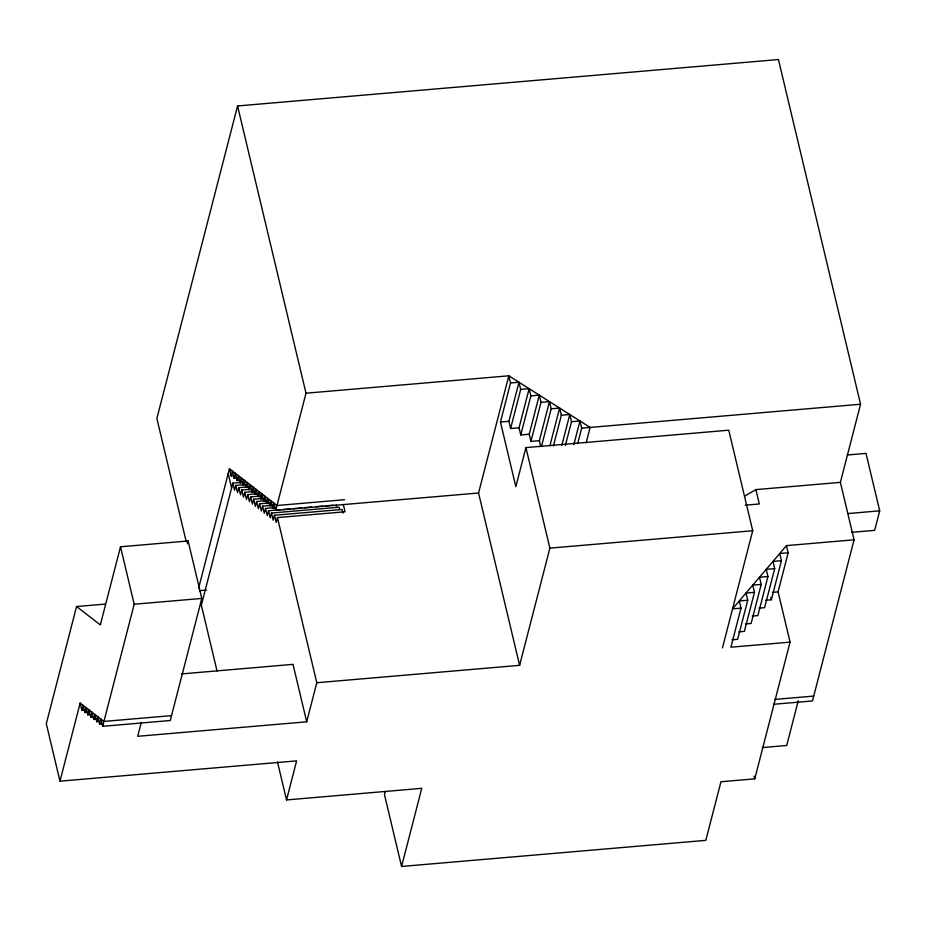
<?xml version="1.0" encoding="UTF-8"?>
<svg xmlns="http://www.w3.org/2000/svg" width="926" height="926" viewBox="0 0 926 926"><rect width="100%" height="100%" fill="white"/><g stroke="black" fill="none" stroke-linecap="round" stroke-linejoin="round"><path stroke-width="1.39" d="M105.332 604.065L76.557 606.53L46.3 723.727L59.982 781.174L296.621 760.871L286.539 799.937L421.758 788.327L401.583 866.458L705.82 840.357L720.949 781.752L754.759 778.859L790.063 642.123L778.083 591.864L788.165 552.799L786.463 545.611L854.073 539.812L840.38 482.365L860.555 404.234L778.442 59.542L237.565 105.958L156.876 418.471L186.242 541.779M59.982 781.174L80.157 703.042L103.932 721.423L171.541 715.624M102.578 723.762L99.695 724.016L100.957 719.132L102.67 726.308L170.28 720.509L201.799 598.428L188.117 540.981L120.507 546.78L100.332 624.911L76.557 606.53M84.741 709.976L81.87 710.23L83.132 705.346L84.845 712.522L87.715 712.279M84.845 712.522L86.106 707.638L87.808 714.826L90.69 714.571M87.808 714.826L89.07 709.941L90.783 717.118L93.665 716.874M90.783 717.118L92.044 712.233L93.757 719.421L96.628 719.166M93.757 719.421L95.019 714.536L96.732 721.713L99.603 721.47M96.732 721.713L97.982 716.828L99.695 724.016M102.67 726.308L134.189 604.238L120.507 546.78M141.284 722.361L137.685 736.309L306.703 721.805L316.796 682.74L277.441 517.576L345.051 511.777L343.338 504.589M187.388 543.77L188.117 540.981M198.65 588.033L229.451 468.741L276.99 505.503L344.599 499.704M234.035 475.675L231.164 475.918L232.426 471.033L234.128 478.221L237.01 477.978M242.936 482.238L232.866 483.106L201.347 605.176L217.008 670.887M234.128 478.221L235.389 473.336L237.102 480.513L239.984 480.27M243.04 484.784L235.841 485.398L234.579 490.282L232.866 483.106M237.102 480.513L238.364 475.628L240.077 482.816L242.948 482.573M248.886 486.833L238.815 487.701L237.554 492.586L235.841 485.398M240.077 482.816L241.339 477.932L243.052 485.108L245.922 484.865M248.978 489.379L241.79 489.993L240.529 494.878L238.815 487.701M243.052 485.108L244.314 480.224L246.015 487.412L248.897 487.157M254.824 491.428L244.753 492.296L243.492 497.181L241.79 489.993M246.015 487.412L247.277 482.527L248.99 489.704L251.872 489.46M254.916 493.975L247.728 494.588L246.466 499.473L244.753 492.296M248.99 489.704L250.251 484.819L251.965 492.007L254.835 491.752M260.773 496.023L250.703 496.892L249.441 501.776L247.728 494.588M251.965 492.007L253.226 487.122L254.939 494.299L257.81 494.056M262.301 498.454L253.666 499.183L252.416 504.068L250.703 496.892M254.939 494.299L256.201 489.414L257.903 496.591L260.785 496.348M266.711 500.619L256.641 501.487L255.379 506.372L253.666 499.183M257.903 496.591L259.164 491.706L260.877 498.894L263.76 498.639M266.804 503.165L259.616 503.79L258.354 508.663L256.641 501.487M260.877 498.894L262.139 494.021L263.852 501.197L266.723 500.954M272.661 505.249L262.59 506.117L261.329 510.99L259.616 503.79M263.852 501.197L265.102 496.313L266.815 503.501L269.697 503.246M274.177 507.668L265.554 508.409L264.292 513.282L262.59 506.117M266.815 503.501L268.077 498.616L269.79 505.793L272.672 505.55M280.034 509.751L268.528 510.735L267.267 515.608L265.554 508.409M269.79 505.793L271.052 500.908L272.765 508.096L275.635 507.842M339.668 509.601L339.101 507.228L271.492 513.027L270.23 517.9L268.528 510.735M272.765 508.096L274.027 503.212L275.728 510.388L478.557 492.991L508.825 375.794L590.117 427.442L586.158 442.79M342.933 513.073L342.064 509.462L274.455 515.261L273.193 520.169L271.492 513.027M275.728 510.388L305.997 393.203L237.565 105.958M277.441 517.576L276.179 522.484L274.455 515.261M385.193 791.857L384.475 794.647L401.583 866.458M722.454 647.934L752.711 530.737L728.762 430.196L525.933 447.605L515.84 486.671L500.445 422.036L510.527 382.97L508.825 375.794L305.997 393.203M510.608 428.495L520.69 389.429L529.14 388.7L519.058 427.766L510.608 428.495L508.895 421.318L518.988 382.253L510.527 382.97M530.853 395.888L539.302 395.159L529.221 434.225L520.771 434.954L530.853 395.888L529.14 388.7M541.015 402.335L549.465 401.618L539.383 440.683L530.934 441.401L541.015 402.335L539.302 395.159M541.455 446.471L551.178 408.794L549.465 401.618M549.905 445.742L559.628 408.077L551.178 408.794M553.412 445.95L561.341 415.253L559.628 408.077M561.862 445.221L569.791 414.524L561.341 415.253M565.381 445.429L571.504 421.712L569.791 414.524M573.831 444.7L579.954 420.983L571.504 421.712M316.796 682.74L519.625 665.331L549.882 548.134L525.933 447.605M577.708 443.508L581.667 428.159L579.954 420.983M788.165 552.799L779.715 553.516L781.428 560.705L772.978 561.422L774.692 568.61L766.242 569.328L767.943 576.516L759.494 577.234L761.207 584.422L752.757 585.139L754.47 592.327L746.02 593.057L747.733 600.233L739.272 600.962L740.985 608.139L730.903 647.205L790.063 642.123M747.733 600.233L737.64 639.299L732.003 639.785M754.47 592.327L744.377 631.393L738.751 631.879M761.207 584.422L751.125 623.487L745.488 623.974M767.943 576.516L757.862 615.582L752.225 616.056M774.692 568.61L764.598 607.676L758.973 608.15M765.709 600.245L771.346 599.77L781.428 560.705M798.235 700.832L786.706 745.476L762.225 747.583M854.073 539.812L812.461 700.959L773.627 704.292M847.313 454.99L866.018 453.381L879.7 510.828L874.653 530.366L851.642 532.334M786.463 545.611L732.535 608.868L740.985 608.139M744.608 496.116L755.871 489.611L840.38 482.365M500.445 422.036L508.895 421.318M581.667 428.159L860.555 404.234M282.905 509.497L290.104 508.883M292.975 508.64L301.61 507.899M304.492 507.645L311.68 507.031M315.998 506.661L323.186 506.047M326.068 505.793L333.256 505.179M745.21 505.191L759.297 503.975L755.871 489.611M848.054 513.548L879.7 510.828M549.882 548.134L752.711 530.737M199.368 590.695L206.556 590.082M134.189 604.238L201.799 598.428M772.446 592.339L778.083 591.864M181.288 673.943L293.021 664.359L306.703 721.805M774.888 699.408L813.722 696.074M770.768 597.374L771.346 599.77M754.1 776.081L754.759 778.859M539.383 440.683L540.807 446.668M518.988 382.253L520.69 389.429M529.221 434.225L530.934 441.401M519.058 427.766L520.771 434.954M478.557 492.991L519.625 665.331M336.138 504.936L336.705 507.321M229.451 468.741L231.164 475.918M228.19 473.626L231.616 487.99M277.522 762.098L286.539 799.937M80.157 703.042L81.87 710.23"/></g></svg>
